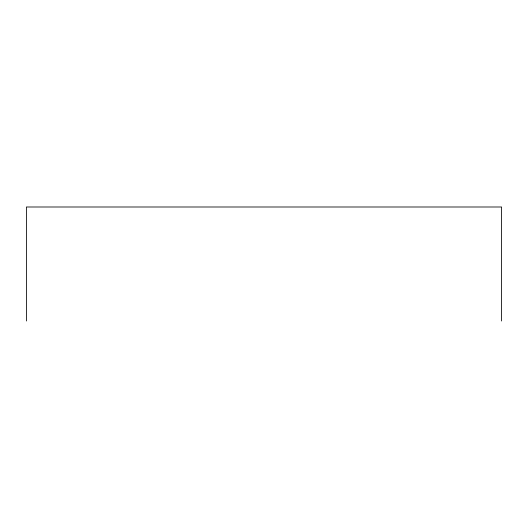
<?xml version="1.0" encoding="UTF-8"?>
<svg xmlns="http://www.w3.org/2000/svg" width="528" height="528" viewBox="0 0 528 528"><rect width="100%" height="100%" fill="white"/><g stroke="black" fill="none" stroke-linecap="round" stroke-linejoin="round"><path stroke-width="0.79" d="M501.6 321.004L501.6 206.996L26.4 206.996L26.4 321.004"/></g></svg>
